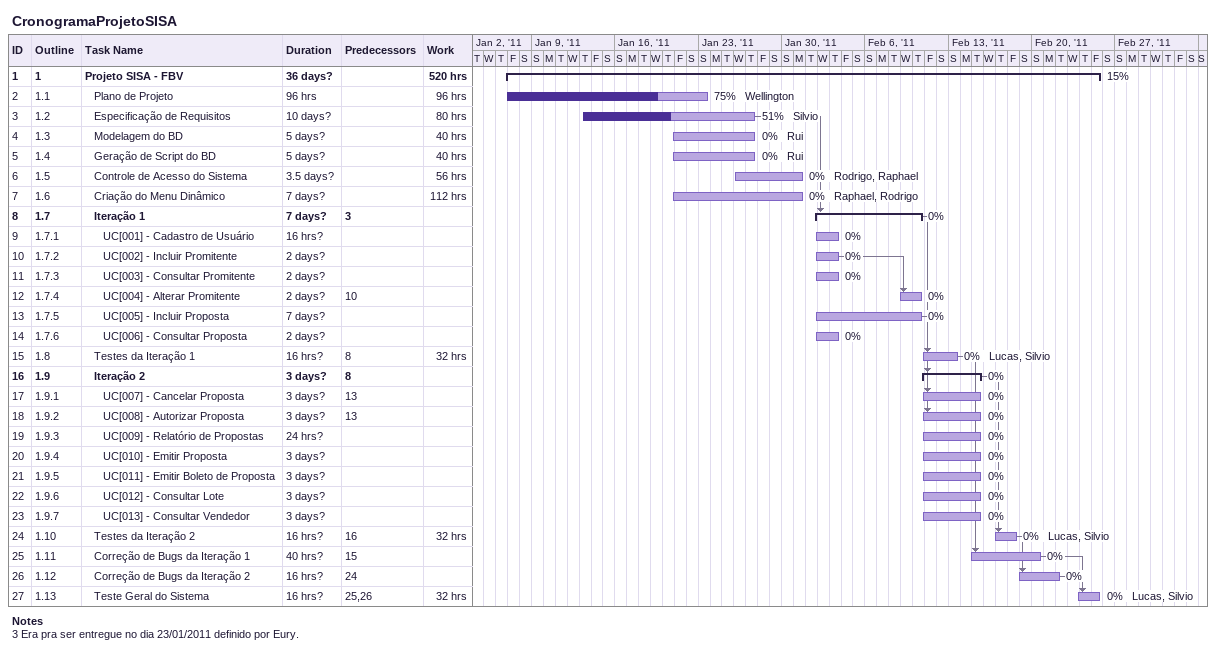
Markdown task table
CronogramaProjetoSISA

| ID | WBS | Task | Duration | Start | Finish | Predecessors | Resources | % complete | Work (h) |
|---|---|---|---|---|---|---|---|---|---|
| 1 | 1 | **Projeto SISA - FBV** | 36d? | 2011-01-06 | 2011-02-25 |  |  | 15 | 520 |
| 2 | 1.1 | Plano de Projeto | 96h | 2011-01-06 | 2011-01-23 |  | Wellington | 75 | 96 |
| 3 | 1.2 | Especificação de Requisitos | 10d? | 2011-01-13 | 2011-01-27 |  | Silvio | 51 | 80 |
| 4 | 1.3 | Modelagem do BD | 5d? | 2011-01-20 | 2011-01-27 |  | Rui | 0 | 40 |
| 5 | 1.4 | Geração de Script do BD | 5d? | 2011-01-20 | 2011-01-27 |  | Rui | 0 | 40 |
| 6 | 1.5 | Controle de Acesso do Sistema | 3.5d? | 2011-01-26 | 2011-01-31 |  | Rodrigo, Raphael | 0 | 56 |
| 7 | 1.6 | Criação do Menu Dinâmico | 7d? | 2011-01-20 | 2011-01-31 |  | Raphael, Rodrigo | 0 | 112 |
| 8 | 1.7 | **Iteração 1** | 7d? | 2011-02-01 | 2011-02-10 | 3 |  | 0 |  |
| 9 | 1.7.1 | UC[001] - Cadastro de Usuário | 16h? | 2011-02-01 | 2011-02-03 |  |  | 0 |  |
| 10 | 1.7.2 | UC[002] - Incluir Promitente | 2d? | 2011-02-01 | 2011-02-03 |  |  | 0 |  |
| 11 | 1.7.3 | UC[003] - Consultar Promitente | 2d? | 2011-02-01 | 2011-02-03 |  |  | 0 |  |
| 12 | 1.7.4 | UC[004] - Alterar Promitente | 2d? | 2011-02-08 | 2011-02-10 | 10 |  | 0 |  |
| 13 | 1.7.5 | UC[005] - Incluir Proposta | 7d? | 2011-02-01 | 2011-02-10 |  |  | 0 |  |
| 14 | 1.7.6 | UC[006] - Consultar Proposta | 2d? | 2011-02-01 | 2011-02-03 |  |  | 0 |  |
| 15 | 1.8 | Testes da Iteração 1 | 16h? | 2011-02-10 | 2011-02-13 | 8 | Lucas, Silvio | 0 | 32 |
| 16 | 1.9 | **Iteração 2** | 3d? | 2011-02-10 | 2011-02-15 | 8 |  | 0 |  |
| 17 | 1.9.1 | UC[007] - Cancelar Proposta | 3d? | 2011-02-10 | 2011-02-15 | 13 |  | 0 |  |
| 18 | 1.9.2 | UC[008] - Autorizar Proposta | 3d? | 2011-02-10 | 2011-02-15 | 13 |  | 0 |  |
| 19 | 1.9.3 | UC[009] - Relatório de Propostas | 24h? | 2011-02-10 | 2011-02-15 |  |  | 0 |  |
| 20 | 1.9.4 | UC[010] - Emitir Proposta | 3d? | 2011-02-10 | 2011-02-15 |  |  | 0 |  |
| 21 | 1.9.5 | UC[011] - Emitir Boleto de Proposta | 3d? | 2011-02-10 | 2011-02-15 |  |  | 0 |  |
| 22 | 1.9.6 | UC[012] - Consultar Lote | 3d? | 2011-02-10 | 2011-02-15 |  |  | 0 |  |
| 23 | 1.9.7 | UC[013] - Consultar Vendedor | 3d? | 2011-02-10 | 2011-02-15 |  |  | 0 |  |
| 24 | 1.10 | Testes da Iteração 2 | 16h? | 2011-02-16 | 2011-02-18 | 16 | Lucas, Silvio | 0 | 32 |
| 25 | 1.11 | Correção de Bugs da Iteração 1 | 40h? | 2011-02-14 | 2011-02-20 | 15 |  | 0 |  |
| 26 | 1.12 | Correção de Bugs da Iteração 2 | 16h? | 2011-02-18 | 2011-02-22 | 24 |  | 0 |  |
| 27 | 1.13 | Teste Geral do Sistema | 16h? | 2011-02-23 | 2011-02-25 | 25, 26 | Lucas, Silvio | 0 | 32 |

Notes
- 3: Era pra ser entregue no dia 23/01/2011 definido por Eury.
